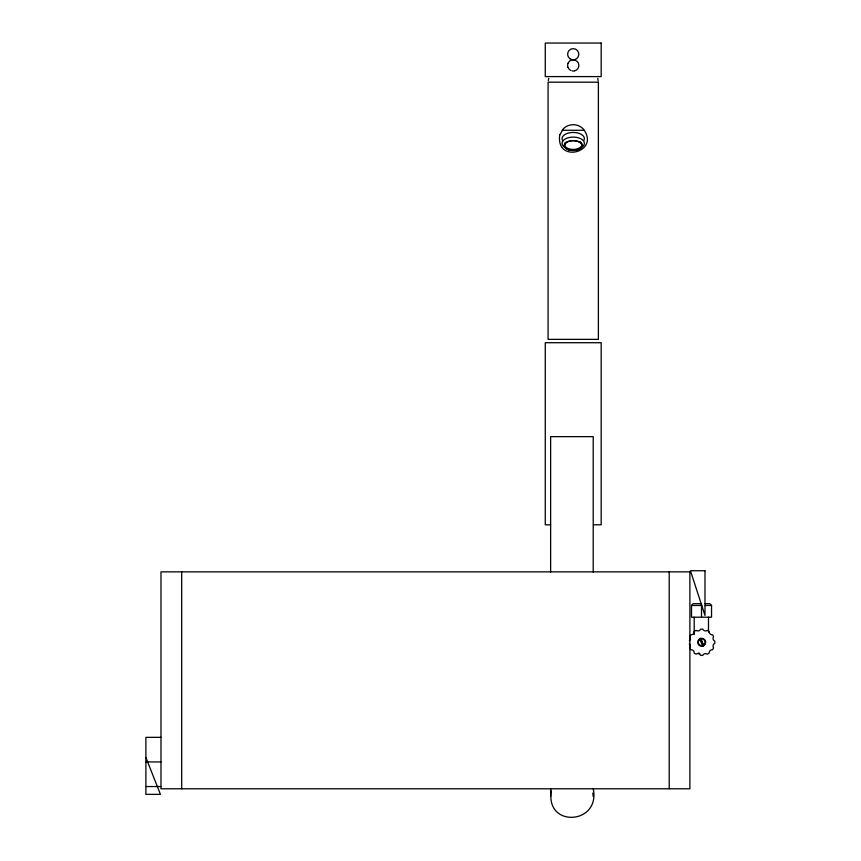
<?xml version="1.0" encoding="UTF-8"?>
<svg xmlns="http://www.w3.org/2000/svg" width="861" height="861" viewBox="0 0 861 861"><rect width="100%" height="100%" fill="white"/><g stroke="black" fill="none" stroke-linecap="round" stroke-linejoin="round"><path stroke-width="1.29" d="M593.218 788.504C600.838 824.838 545.045 828.099 551.352 790.915M548.274 80.665L548.748 78.405M568.034 63.359L567.819 64.026A5.424 5.252 -90 0 0 567.819 66.803L568.034 67.47M705.084 603.669L709.841 603.669L711.541 605.466L711.541 617.208L691.501 617.208L691.501 605.466L693.202 603.669L701.521 603.669L701.521 617.208M571.177 60.227L570.219 60.7A5.596 5.553 -90 0 0 568.109 63.316M574.621 70.817L575.622 70.462A5.596 5.553 -90 0 0 578.431 67.47L578.646 66.803A5.424 5.252 -90 0 0 578.646 64.026L578.431 63.359A5.596 5.553 90 0 0 576.795 61.109L574.621 60.012M572.178 59.926L574.276 59.926M562.201 130.269L584.264 130.269M550.61 524.801L545.271 524.801L545.271 342.721L601.182 342.721L601.182 524.801L593.606 524.801M691.501 605.466L701.521 605.466M705.277 605.466L711.541 605.466M160.985 737.339L145.896 737.339L145.896 794.369L160.426 794.369L145.896 757.476M145.896 761.942L160.985 761.942M145.896 786.545L160.985 786.545M703.405 645.244L703.706 645.761L702.727 646.17L699.67 638.776L700.639 638.367L703.706 645.761A4.036 4.036 0 0 0 700.639 638.367L703.405 645.244A3.433 3.433 0 0 0 700.8 638.948M597.717 78.405L598.18 80.665M592.777 793.132L593.218 796.468M708.495 617.208L708.495 631.952M694.203 617.208L694.203 634.643M669.201 571.855L669.201 788.784M593.218 572.167L593.218 436.645L550.631 436.645L550.631 572.167M550.631 788.504L550.631 796.468M181.682 571.855L181.682 788.784M689.317 643.834A3.035 3.035 0 0 1 689.779 647.892L690.856 649.764A3.035 3.035 0 0 1 694.192 653.101L696.054 654.177A3.035 3.035 0 0 1 700.606 655.393L702.77 655.393A3.035 3.035 0 0 1 707.312 654.177L709.184 653.101A3.035 3.035 0 0 1 712.521 649.764L713.597 647.892A3.035 3.035 0 0 1 714.813 643.35L714.813 641.187A3.035 3.035 0 0 1 713.597 636.634L712.521 634.772A3.035 3.035 0 0 1 709.184 631.436L707.312 630.36A3.035 3.035 0 0 1 702.77 629.143L700.606 629.143A3.035 3.035 0 0 1 696.054 630.36L694.192 631.436A3.035 3.035 0 0 1 690.856 634.772L689.779 636.634A3.035 3.035 0 0 1 689.317 640.702M699.842 653.338A11.182 11.182 0 0 1 698.422 653.004M570.929 70.473A5.596 5.553 -90 0 1 568.109 67.481M574.276 70.903A5.586 5.586 0 0 1 572.178 70.903M562.836 140.935A11.182 6.199 0 0 1 572.522 132.465A11.182 6.199 0 0 1 584.059 140.192M566.097 148.081A11.182 6.199 0 0 1 565.074 139.062A11.182 6.199 0 0 1 581.379 139.062A11.182 6.199 0 0 1 580.357 148.081M579.216 148.544A11.182 6.199 0 0 1 577.989 148.921M581.875 144.002A8.718 4.832 0 0 1 572.683 149.437A8.718 4.832 0 0 1 564.784 143.41M565.128 142.829A8.718 4.832 0 0 1 565.591 142.28M580.282 141.774A8.718 4.832 0 0 1 581.67 143.41M559.725 135.037C555.625 164.268 601.29 152.031 583.112 128.773A13.98 13.98 0 0 0 563.342 128.773L559.725 135.037M601.182 43.05L545.271 43.05L545.271 76.597L601.182 76.597L601.182 43.05M598.384 82.182L548.07 82.182L548.08 339.363L598.384 339.363L598.384 82.182M704.987 570.735L690.447 570.735L704.987 615.464L704.987 570.735M689.887 571.855L160.985 571.855L160.985 788.784L689.887 788.784L689.887 571.855M699.971 639.292L699.67 638.776A4.036 4.036 0 0 0 702.727 646.17L702.576 645.578A3.433 3.433 0 0 1 699.971 639.292M569.853 58.688A5.586 5.586 0 0 0 578.775 54.932A5.586 5.586 0 0 0 571.058 49.077A5.586 5.586 0 0 0 569.853 58.688M568.755 149.836A8.944 4.962 0 0 0 582.165 145.541A8.944 4.962 0 0 0 568.755 141.247A8.944 4.962 0 0 0 568.755 149.836M567.959 149.394A8.718 4.832 0 0 0 581.875 146.144A8.718 4.832 0 0 0 569.853 141.086A8.718 4.832 0 0 0 567.959 149.394"/></g></svg>
